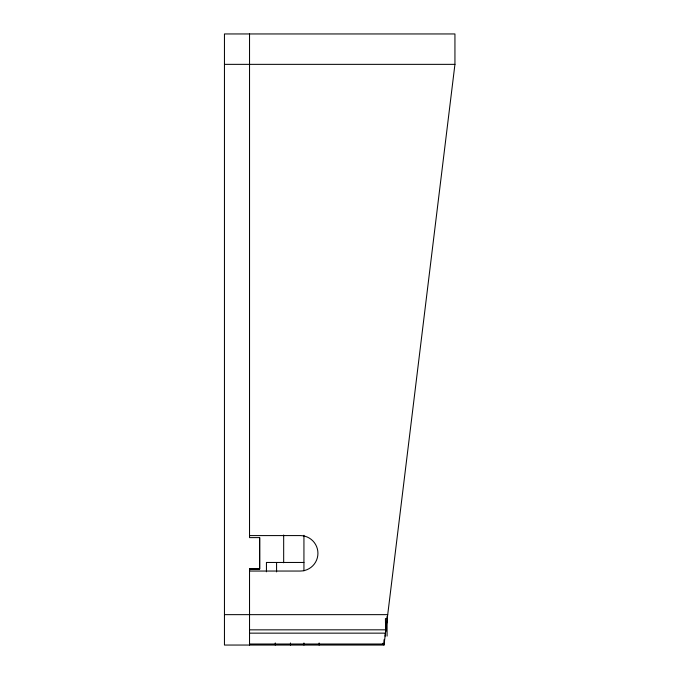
<?xml version="1.0" encoding="UTF-8"?>
<svg xmlns="http://www.w3.org/2000/svg" width="679" height="679" viewBox="0 0 679 679"><rect width="100%" height="100%" fill="white"/><g stroke="black" fill="none" stroke-linecap="round" stroke-linejoin="round"><path stroke-width="1.02" d="M249.524 535.595L300.194 535.578A17.739 17.739 0 0 1 317.933 553.309A17.739 17.739 0 0 1 300.194 571.047L249.532 571.047L249.532 569.019L259.675 569.002L259.667 537.607L249.532 537.624L249.541 33.95M385.086 636.147L385.859 629.823L249.541 629.849M454.938 64.352L384 645.05L224.452 645.05L224.452 33.95L454.938 33.95L454.938 64.352L224.452 64.352M385.426 626.284L386.292 626.25M385.426 622.516L386.75 622.49M387.225 618.603L385.426 618.611L385.638 631.487M303.937 562.458L266.44 562.458L266.44 571.803M249.541 645.05L249.532 569.019L259.667 569.019L259.667 537.624M224.452 614.648L387.709 614.648M249.541 633.151L385.426 633.151M249.541 644.015L384.127 644.015M382.837 643.31L384 645.05L384 639.754M249.532 569.002L249.541 571.031M387.089 616.405L387.089 636.087M319.138 642.971L319.138 645.05M303.937 535.29L303.937 570.852M303.937 642.971L303.937 645.05M290.459 642.971L290.459 645.05M283.669 535.001L283.669 562.772M276.574 562.458L276.574 571.905M275.258 642.937L275.258 645.05"/></g></svg>
